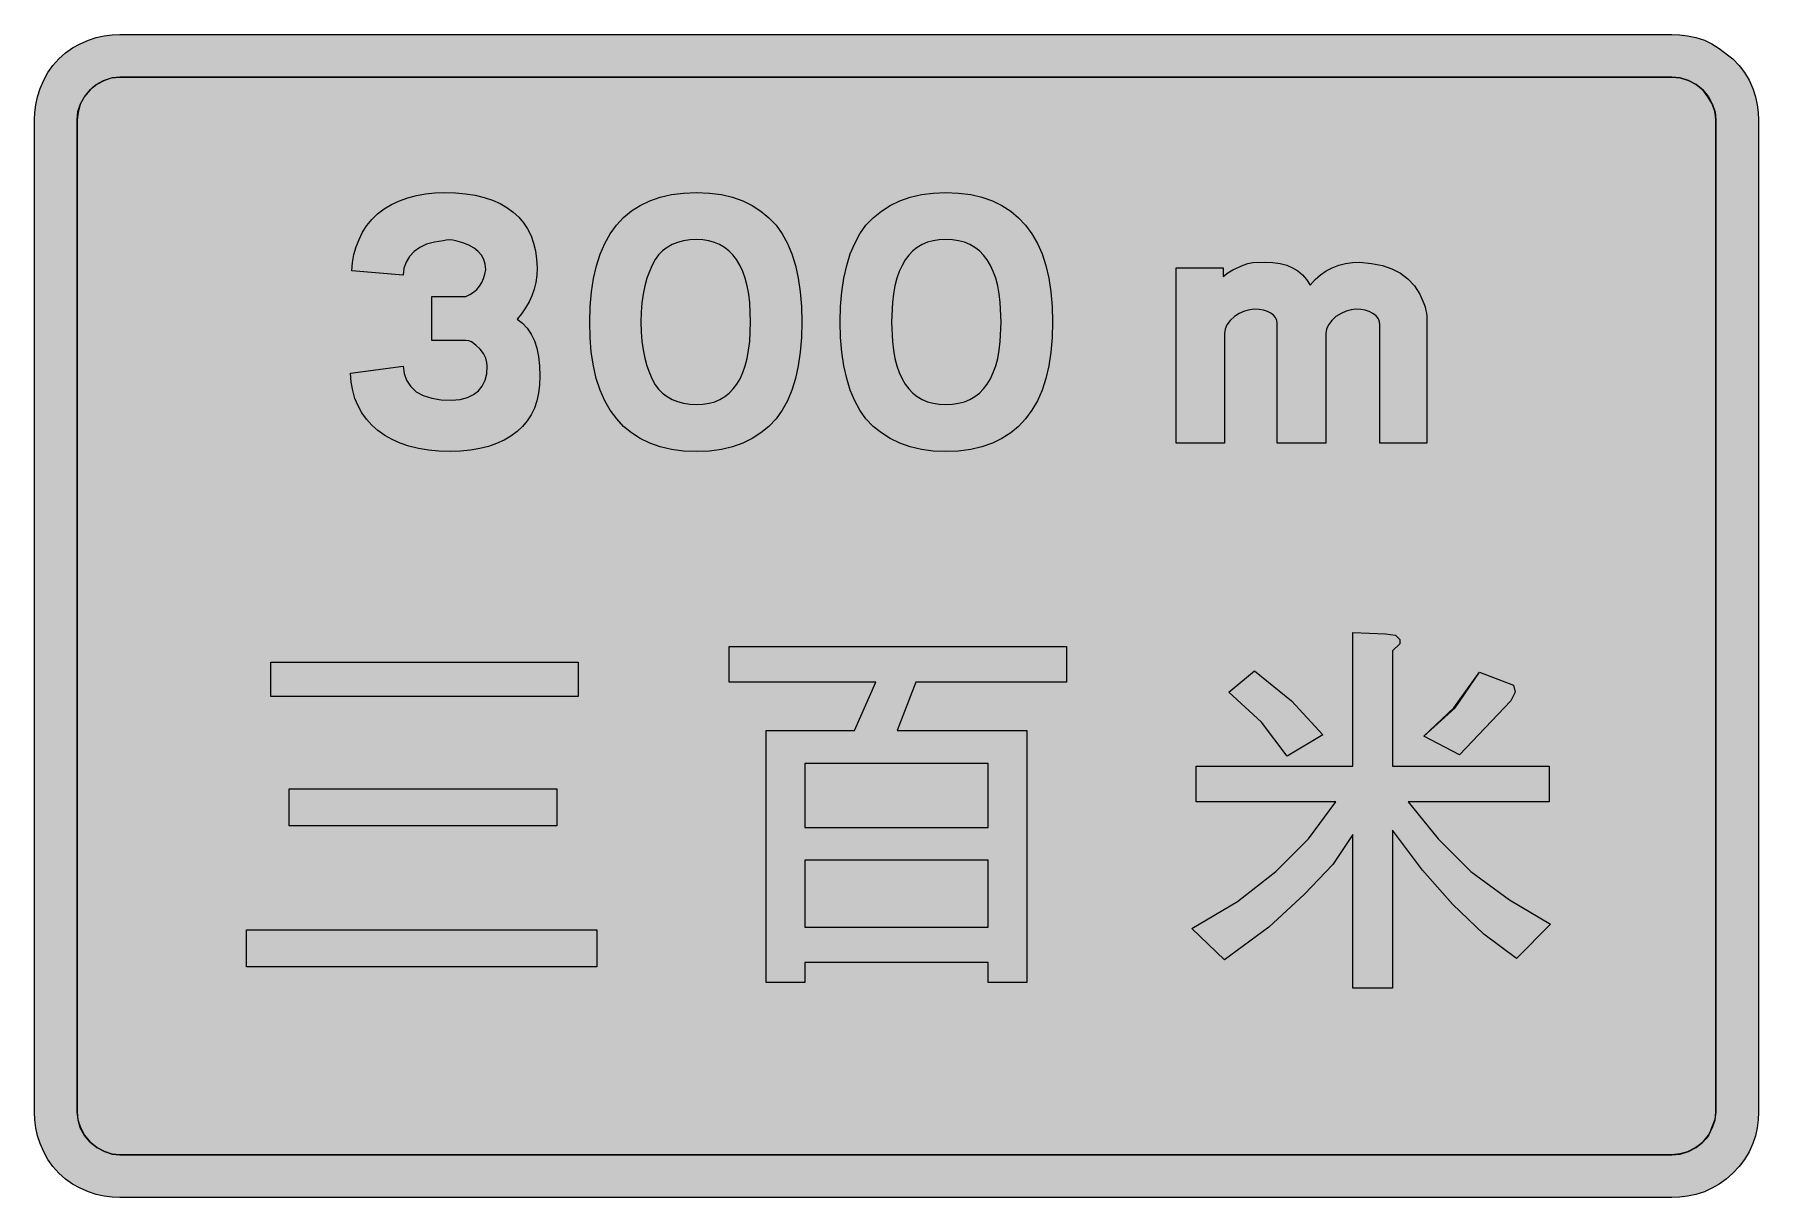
# Model space of a CAD drawing. Header units: metres. Extents: x 103 to 466, y 14 to 260.
import ezdxf

# ---------------------------------------------------------------- set-up
doc = ezdxf.new("R2010")
doc.units = ezdxf.units.M
doc.layers.add('FILL_BLACK_000000', color=7, linetype='Continuous', true_color=0x000000)
doc.layers.add('FILL_WHITE_FFFFFF', color=7, linetype='Continuous', true_color=0xffffff)

msp = doc.modelspace()

# ---------------------------------------------------------------- hatches: boundary and pattern name
at = {"layer": 'FILL_BLACK_000000', "true_color": 0x000000}
h = msp.add_hatch(color=7, dxfattribs=at)
h.dxf.hatch_style = 1
h.paths.add_polyline_path([(450.91, 259.24), (452.67, 258.87), (454.47, 258.3), (456.04, 257.52), (457.58, 256.57), (460.47, 254.4), (461.76, 252.99), (462.91, 251.47), (463.89, 249.84), (464.67, 248.1), (465.24, 246.35), (465.61, 244.69), (465.81, 243.08), (465.87, 241.5), (465.87, 32.4), (465.81, 30.78), (465.61, 29.1), (465.24, 27.42), (464.67, 25.8), (463.89, 24.06), (462.91, 22.42), (461.76, 20.91), (460.47, 19.5), (459.07, 18.26), (457.58, 17.21), (456.04, 16.34), (454.47, 15.6), (452.67, 15.03), (450.91, 14.66), (449.2, 14.46), (447.57, 14.4), (120.57, 14.4), (118.95, 14.46), (117.27, 14.66), (115.59, 15.03), (113.97, 15.6), (112.23, 16.34), (110.6, 17.21), (109.08, 18.26), (107.67, 19.5), (106.43, 20.91), (105.38, 22.42), (104.51, 24.06), (103.77, 25.8), (103.2, 27.42), (102.83, 29.1), (102.63, 30.78), (102.57, 32.4), (102.57, 241.5), (102.63, 243.08), (102.83, 244.69), (103.2, 246.35), (103.77, 248.1), (104.51, 249.84), (105.38, 251.47), (106.43, 252.99), (107.67, 254.4), (109.08, 255.64), (110.6, 256.69), (112.23, 257.56), (113.97, 258.3), (115.59, 258.87), (117.27, 259.24), (118.95, 259.44), (120.57, 259.5), (447.57, 259.5), (449.2, 259.44), (450.91, 259.24)])
h.paths.add_polyline_path([(118.95, 250.33), (117.31, 249.82), (115.72, 248.98), (114.27, 247.8), (113.11, 246.41), (112.17, 244.8), (111.76, 243.04), (111.57, 241.5), (111.57, 32.4), (111.74, 30.78), (112.25, 29.14), (113.09, 27.55), (114.27, 26.1), (115.72, 24.92), (117.31, 24.07), (118.95, 23.57), (120.57, 23.4), (447.57, 23.4), (449.36, 23.57), (451.1, 24.07), (452.72, 24.92), (454.17, 26.1), (455.35, 27.55), (456.2, 29.14), (456.7, 30.78), (456.87, 32.4), (456.87, 241.5), (456.82, 242.39), (456.66, 243.24), (456.08, 244.87), (455.22, 246.39), (454.17, 247.8), (452.72, 248.98), (451.1, 249.82), (449.36, 250.33), (447.57, 250.5), (120.57, 250.5), (118.95, 250.33)], flags=16)
h = msp.add_hatch(color=7, dxfattribs=at)
h.dxf.hatch_style = 1
h.paths.add_polyline_path([(187.81, 171.67), (185.58, 171.89), (183.47, 172.25), (181.49, 172.74), (179.64, 173.37), (177.94, 174.13), (176.37, 175.02), (174.95, 176.02), (173.67, 177.15), (172.55, 178.4), (171.58, 179.75), (170.76, 181.22), (170.11, 182.79), (169.63, 184.46), (169.31, 186.23), (169.17, 188.1), (180.27, 189.6), (180.44, 188.08), (180.95, 186.67), (181.79, 185.38), (182.97, 184.2), (184.48, 183.41), (186.27, 182.85), (188.29, 182.51), (190.47, 182.4), (192.26, 182.61), (193.79, 183.02), (195.08, 183.62), (196.13, 184.42), (196.94, 185.42), (197.52, 186.62), (197.86, 188.01), (197.97, 189.6), (197.9, 190.37), (197.67, 191.29), (197.21, 192.26), (196.47, 193.2), (195.57, 194.06), (194.67, 194.7), (194.07, 194.96), (193.47, 195), (186.27, 195), (186.27, 204.3), (193.47, 204.3), (194.33, 204.69), (195.1, 205.19), (195.77, 205.79), (196.36, 206.47), (196.84, 207.25), (197.22, 208.1), (197.5, 209.02), (197.67, 210), (197.57, 211.08), (197.28, 212.08), (196.78, 212.98), (196.1, 213.79), (195.21, 214.5), (194.13, 215.1), (192.85, 215.61), (191.37, 216), (190.7, 216.17), (190.02, 216.22), (189.34, 216.17), (188.67, 216), (186.84, 215.76), (185.21, 215.3), (183.77, 214.62), (182.56, 213.75), (181.58, 212.71), (180.87, 211.53), (180.42, 210.22), (180.27, 208.8), (169.47, 209.7), (169.58, 211.45), (169.88, 213.11), (170.36, 214.72), (170.97, 216.3), (171.71, 217.82), (172.58, 219.22), (173.63, 220.52), (174.87, 221.7), (176.29, 222.75), (177.83, 223.67), (179.49, 224.44), (181.25, 225.07), (183.08, 225.57), (185, 225.92), (186.96, 226.13), (188.97, 226.2), (191.27, 226.13), (193.43, 225.94), (195.45, 225.61), (197.33, 225.15), (199.08, 224.57), (200.68, 223.86), (202.13, 223.03), (203.45, 222.07), (204.61, 221), (205.62, 219.81), (206.49, 218.51), (207.2, 217.09), (207.75, 215.55), (208.15, 213.91), (208.39, 212.16), (208.47, 210.3), (208.4, 208.75), (208.19, 207.26), (207.85, 205.83), (207.38, 204.45), (206.79, 203.13), (206.07, 201.86), (205.23, 200.65), (204.27, 199.5), (205.42, 198.63), (206.41, 197.58), (207.24, 196.36), (207.91, 194.96), (208.42, 193.38), (208.78, 191.61), (209, 189.65), (209.07, 187.5), (209, 185.64), (208.78, 183.9), (208.42, 182.27), (207.91, 180.75), (207.24, 179.34), (206.41, 178.05), (205.42, 176.87), (204.27, 175.8), (202.96, 174.84), (201.52, 174), (199.94, 173.28), (198.23, 172.69), (196.4, 172.22), (194.44, 171.88), (192.36, 171.67), (190.17, 171.6), (187.81, 171.67)])
h = msp.add_hatch(color=7, dxfattribs=at)
h.dxf.hatch_style = 1
h.paths.add_polyline_path([(263.93, 192.55), (263.51, 189.68), (262.92, 187.01), (262.16, 184.56), (261.23, 182.32), (260.14, 180.3), (258.87, 178.5), (257.34, 176.91), (255.65, 175.52), (253.82, 174.34), (251.82, 173.36), (249.65, 172.6), (247.31, 172.05), (244.79, 171.71), (242.07, 171.6), (239.34, 171.71), (236.79, 172.05), (234.41, 172.6), (232.21, 173.36), (230.19, 174.34), (228.36, 175.52), (226.72, 176.91), (225.27, 178.5), (223.91, 180.3), (222.73, 182.32), (221.75, 184.56), (220.96, 187.01), (220.35, 189.68), (219.91, 192.55), (219.65, 195.62), (219.57, 198.9), (219.66, 202.17), (219.92, 205.24), (220.36, 208.1), (220.98, 210.76), (221.77, 213.21), (222.73, 215.45), (223.88, 217.48), (225.19, 219.3), (226.69, 220.91), (228.36, 222.31), (230.2, 223.49), (232.23, 224.47), (234.42, 225.22), (236.8, 225.77), (239.35, 226.09), (242.07, 226.2), (244.79, 226.09), (247.31, 225.75), (249.65, 225.2), (251.82, 224.44), (253.82, 223.46), (255.65, 222.28), (257.34, 220.89), (258.87, 219.3), (260.14, 217.5), (261.23, 215.48), (262.16, 213.24), (262.92, 210.79), (263.51, 208.12), (263.93, 205.25), (264.19, 202.18), (264.27, 198.9), (264.19, 195.62), (263.93, 192.55)])
h.paths.add_polyline_path([(253.07, 204.79), (252.76, 206.51), (252.34, 208.11), (251.82, 209.57), (251.2, 210.91), (250.47, 212.1), (249.74, 213.06), (248.9, 213.9), (247.97, 214.62), (246.95, 215.21), (245.84, 215.68), (244.65, 216.02), (243.39, 216.23), (242.07, 216.3), (240.65, 216.23), (239.32, 216.02), (238.08, 215.68), (236.93, 215.21), (235.89, 214.62), (234.94, 213.9), (234.1, 213.06), (233.37, 212.1), (232.72, 210.91), (232.14, 209.57), (231.63, 208.11), (231.2, 206.51), (230.84, 204.79), (230.59, 202.95), (230.43, 200.98), (230.37, 198.9), (230.43, 196.82), (230.59, 194.85), (230.84, 193.01), (231.2, 191.29), (231.63, 189.69), (232.14, 188.23), (232.72, 186.89), (233.37, 185.7), (234.1, 184.74), (234.94, 183.9), (235.89, 183.18), (236.93, 182.59), (238.08, 182.12), (239.32, 181.78), (240.65, 181.57), (242.07, 181.5), (243.43, 181.57), (244.71, 181.77), (245.91, 182.1), (247.02, 182.57), (248.04, 183.18), (248.97, 183.92), (249.82, 184.8), (250.58, 185.81), (251.26, 186.96), (251.84, 188.25), (252.34, 189.68), (252.74, 191.25), (253.06, 192.95), (253.29, 194.79), (253.47, 198.9), (253.3, 202.95), (253.07, 204.79)], flags=16)
h = msp.add_hatch(color=7, dxfattribs=at)
h.dxf.hatch_style = 1
h.paths.add_polyline_path([(316.73, 192.55), (316.29, 189.68), (315.68, 187.01), (314.89, 184.56), (313.91, 182.32), (312.73, 180.3), (311.37, 178.5), (309.92, 176.91), (308.28, 175.52), (306.45, 174.34), (304.43, 173.36), (302.23, 172.6), (299.85, 172.05), (297.3, 171.71), (294.57, 171.6), (291.94, 171.71), (289.46, 172.05), (287.12, 172.6), (284.93, 173.36), (282.9, 174.34), (281.03, 175.52), (279.32, 176.91), (277.77, 178.5), (276.5, 180.3), (275.41, 182.32), (274.48, 184.56), (273.72, 187.01), (273.13, 189.68), (272.71, 192.55), (272.45, 195.62), (272.37, 198.9), (272.45, 202.18), (272.71, 205.25), (273.13, 208.12), (273.72, 210.79), (274.48, 213.24), (275.41, 215.48), (276.5, 217.5), (277.77, 219.3), (279.32, 220.89), (281.03, 222.28), (282.9, 223.46), (284.93, 224.44), (287.12, 225.2), (289.46, 225.75), (291.94, 226.09), (294.57, 226.2), (297.3, 226.09), (299.85, 225.75), (302.23, 225.2), (304.43, 224.44), (306.45, 223.46), (308.28, 222.28), (309.92, 220.89), (311.37, 219.3), (312.73, 217.5), (313.91, 215.48), (314.89, 213.24), (315.68, 210.79), (316.29, 208.12), (316.73, 205.25), (316.99, 202.18), (317.07, 198.9), (316.99, 195.62), (316.73, 192.55)])
h.paths.add_polyline_path([(305.86, 204.85), (305.54, 206.55), (305.13, 208.12), (304.62, 209.55), (304.03, 210.84), (303.35, 211.99), (302.57, 213), (301.7, 213.88), (300.74, 214.62), (299.69, 215.23), (298.55, 215.7), (297.31, 216.03), (295.99, 216.23), (294.57, 216.3), (293.21, 216.23), (291.93, 216.03), (290.73, 215.7), (289.62, 215.23), (288.6, 214.62), (287.67, 213.88), (286.82, 213), (286.06, 211.99), (285.38, 210.84), (284.8, 209.55), (284.3, 208.12), (283.9, 206.55), (283.58, 204.85), (283.35, 203.01), (283.17, 198.9), (283.35, 194.79), (283.58, 192.95), (283.9, 191.25), (284.3, 189.68), (284.8, 188.25), (285.38, 186.96), (286.06, 185.81), (286.82, 184.8), (287.67, 183.92), (288.6, 183.18), (289.62, 182.57), (290.73, 182.1), (291.93, 181.77), (293.21, 181.57), (294.57, 181.5), (295.99, 181.57), (297.31, 181.77), (298.55, 182.1), (299.69, 182.57), (300.74, 183.18), (301.7, 183.92), (302.57, 184.8), (303.35, 185.81), (304.03, 186.96), (304.62, 188.25), (305.13, 189.68), (305.54, 191.25), (305.86, 192.95), (306.09, 194.79), (306.27, 198.9), (306.09, 203.01), (305.86, 204.85)], flags=16)
h = msp.add_hatch(color=7, dxfattribs=at)
h.dxf.hatch_style = 1
h.paths.add_polyline_path([(380.02, 201.49), (378.98, 201.19), (377.89, 200.71), (376.77, 200.1), (375.94, 199.2), (375.27, 198.3), (374.83, 197.4), (374.67, 196.5), (374.67, 196.2), (374.67, 173.4), (364.47, 173.4), (364.47, 198.3), (364.47, 198.6), (364.37, 199.25), (364.1, 199.83), (363.66, 200.34), (363.08, 200.77), (362.38, 201.13), (361.56, 201.38), (360.65, 201.54), (359.67, 201.6), (358.68, 201.49), (357.57, 201.19), (356.46, 200.71), (355.47, 200.1), (354.51, 199.2), (353.86, 198.3), (353.49, 197.4), (353.37, 196.5), (353.37, 196.2), (353.37, 173.4), (343.17, 173.4), (343.17, 210.3), (353.07, 210.3), (353.07, 208.5), (354.02, 209.3), (355.06, 209.92), (357.27, 210.9), (358.23, 211.25), (359.3, 211.42), (361.77, 211.5), (363.49, 211.43), (365.04, 211.21), (366.44, 210.85), (367.7, 210.34), (368.81, 209.67), (369.79, 208.84), (370.64, 207.85), (371.37, 206.7), (372.42, 207.85), (373.56, 208.84), (374.77, 209.67), (376.06, 210.34), (377.41, 210.85), (378.84, 211.21), (380.32, 211.43), (381.87, 211.5), (384.35, 211.27), (386.6, 210.82), (388.62, 210.12), (390.42, 209.17), (392, 207.98), (393.35, 206.52), (394.47, 204.8), (395.37, 202.8), (395.63, 202.09), (395.67, 201.6), (395.93, 200.74), (395.97, 200.1), (395.97, 199.8), (395.97, 173.4), (386.07, 173.4), (386.07, 198.3), (386, 198.97), (385.77, 199.61), (385.31, 200.2), (384.57, 200.7), (383.84, 201.09), (383, 201.37), (382.04, 201.54), (380.97, 201.6), (380.02, 201.49)])
h = msp.add_hatch(color=7, dxfattribs=at)
h.dxf.hatch_style = 1
h.paths.add_polyline_path([(347.37, 105.3), (380.37, 105.3), (380.37, 133.5), (387.27, 133.2), (389.37, 132.9), (390.27, 132), (390.27, 131.1), (388.77, 129.6), (388.77, 105.3), (421.77, 105.3), (421.77, 97.8), (392.07, 97.8), (398.37, 90), (405.27, 83.1), (413.37, 77.1), (422.07, 72), (414.87, 64.8), (407.97, 69.9), (401.37, 76.2), (395.07, 83.4), (388.77, 91.8), (388.77, 58.5), (380.37, 58.5), (380.37, 90.9), (376.17, 84.6), (370.17, 78.3), (362.67, 71.4), (353.37, 64.5), (346.47, 71.1), (356.07, 76.8), (364.17, 83.1), (371.07, 90), (376.77, 97.8), (347.37, 97.8), (347.37, 105.3)])
h = msp.add_hatch(color=7, dxfattribs=at)
h.dxf.hatch_style = 1
h.paths.add_polyline_path([(217.17, 127.2), (217.17, 120), (152.37, 120), (152.37, 127.2), (217.17, 127.2)])
h = msp.add_hatch(color=7, dxfattribs=at)
h.dxf.hatch_style = 1
h.paths.add_polyline_path([(320.07, 123), (288.27, 123), (284.37, 112.8), (311.67, 112.8), (311.67, 59.7), (303.57, 59.7), (303.57, 63.9), (264.87, 63.9), (264.87, 59.7), (256.77, 59.7), (256.77, 112.8), (275.37, 112.8), (279.87, 123), (248.97, 123), (248.97, 130.5), (320.07, 130.5), (320.07, 123)])
h.paths.add_polyline_path([(264.87, 105.9), (264.87, 92.4), (303.57, 92.4), (303.57, 105.9), (264.87, 105.9)], flags=16)
h.paths.add_polyline_path([(303.57, 85.5), (264.87, 85.5), (264.87, 71.4), (303.57, 71.4), (303.57, 85.5)], flags=16)
h = msp.add_hatch(color=7, dxfattribs=at)
h.dxf.hatch_style = 1
h.paths.add_polyline_path([(367.47, 119.1), (374.07, 111.9), (366.57, 107.4), (361.17, 114.6), (354.27, 120.9), (359.67, 125.4), (367.47, 119.1)])
h = msp.add_hatch(color=7, dxfattribs=at)
h.dxf.hatch_style = 1
h.paths.add_polyline_path([(401.67, 117.6), (407.07, 125.1), (414.27, 122.4), (414.57, 120.9), (413.67, 119.1), (402.87, 107.7), (395.37, 111.6), (401.67, 117.6)])
h = msp.add_hatch(color=7, dxfattribs=at)
h.dxf.hatch_style = 1
h.paths.add_polyline_path([(401.97, 117.6), (407.07, 125.1), (414.27, 122.4), (414.57, 120.9), (413.67, 119.1), (402.87, 107.7), (395.37, 111.6), (401.97, 117.6)])
h = msp.add_hatch(color=7, dxfattribs=at)
h.dxf.hatch_style = 1
h.paths.add_polyline_path([(212.67, 100.5), (212.67, 92.7), (156.27, 92.7), (156.27, 100.5), (212.67, 100.5)])
h = msp.add_hatch(color=7, dxfattribs=at)
h.dxf.hatch_style = 1
h.paths.add_polyline_path([(221.07, 70.8), (221.07, 63), (147.27, 63), (147.27, 70.8), (221.07, 70.8)])
at = {"layer": 'FILL_WHITE_FFFFFF', "true_color": 0xffffff}
h = msp.add_hatch(color=7, dxfattribs=at)
h.dxf.hatch_style = 1
h.paths.add_polyline_path([(447.57, 250.5), (449.36, 250.33), (451.1, 249.82), (452.72, 248.98), (454.17, 247.8), (455.35, 246.35), (456.2, 244.76), (456.7, 243.12), (456.87, 241.5), (456.87, 32.4), (456.65, 30.86), (455.97, 29.1), (455.69, 28.25), (455.3, 27.49), (454.79, 26.78), (454.17, 26.1), (453.44, 25.48), (452.63, 24.94), (450.87, 24), (449.33, 23.59), (447.57, 23.4), (120.57, 23.4), (118.95, 23.57), (117.31, 24.07), (115.72, 24.92), (114.27, 26.1), (113.11, 27.49), (112.17, 29.1), (111.76, 30.86), (111.57, 32.4), (111.57, 241.5), (111.74, 243.24), (112.25, 244.87), (113.09, 246.39), (114.27, 247.8), (114.87, 248.43), (115.55, 248.98), (117.08, 249.82), (118.78, 250.33), (120.57, 250.5), (447.57, 250.5)])

# ---------------------------------------------------------------- linework, layer by layer
at = {"layer": 'FILL_BLACK_000000', "lineweight": 0, "true_color": 0x000000}
for points in [[(450.91, 259.24), (452.67, 258.87), (454.47, 258.3), (456.04, 257.52), (457.58, 256.57), (460.47, 254.4), (461.76, 252.99), (462.91, 251.47), (463.89, 249.84), (464.67, 248.1), (465.24, 246.35), (465.61, 244.69), (465.81, 243.08), (465.87, 241.5), (465.87, 32.4), (465.81, 30.78), (465.61, 29.1), (465.24, 27.42), (464.67, 25.8), (463.89, 24.06), (462.91, 22.42), (461.76, 20.91), (460.47, 19.5), (459.07, 18.26), (457.58, 17.21), (456.04, 16.34), (454.47, 15.6), (452.67, 15.03), (450.91, 14.66), (449.2, 14.46), (447.57, 14.4), (120.57, 14.4), (118.95, 14.46), (117.27, 14.66), (115.59, 15.03), (113.97, 15.6), (112.23, 16.34), (110.6, 17.21), (109.08, 18.26), (107.67, 19.5), (106.43, 20.91), (105.38, 22.42), (104.51, 24.06), (103.77, 25.8), (103.2, 27.42), (102.83, 29.1), (102.63, 30.78), (102.57, 32.4), (102.57, 241.5), (102.63, 243.08), (102.83, 244.69), (103.2, 246.35), (103.77, 248.1), (104.51, 249.84), (105.38, 251.47), (106.43, 252.99), (107.67, 254.4), (109.08, 255.64), (110.6, 256.69), (112.23, 257.56), (113.97, 258.3), (115.59, 258.87), (117.27, 259.24), (118.95, 259.44), (120.57, 259.5), (447.57, 259.5), (449.2, 259.44)], [(118.95, 250.33), (117.31, 249.82), (115.72, 248.98), (114.27, 247.8), (113.11, 246.41), (112.17, 244.8), (111.76, 243.04), (111.57, 241.5), (111.57, 32.4), (111.74, 30.78), (112.25, 29.14), (113.09, 27.55), (114.27, 26.1), (115.72, 24.92), (117.31, 24.07), (118.95, 23.57), (120.57, 23.4), (447.57, 23.4), (449.36, 23.57), (451.1, 24.07), (452.72, 24.92), (454.17, 26.1), (455.35, 27.55), (456.2, 29.14), (456.7, 30.78), (456.87, 32.4), (456.87, 241.5), (456.82, 242.39), (456.66, 243.24), (456.08, 244.87), (455.22, 246.39), (454.17, 247.8), (452.72, 248.98), (451.1, 249.82), (449.36, 250.33), (447.57, 250.5), (120.57, 250.5)], [(187.81, 171.67), (185.58, 171.89), (183.47, 172.25), (181.49, 172.74), (179.64, 173.37), (177.94, 174.13), (176.37, 175.02), (174.95, 176.02), (173.67, 177.15), (172.55, 178.4), (171.58, 179.75), (170.76, 181.22), (170.11, 182.79), (169.63, 184.46), (169.31, 186.23), (169.17, 188.1), (180.27, 189.6), (180.44, 188.08), (180.95, 186.67), (181.79, 185.38), (182.97, 184.2), (184.48, 183.41), (186.27, 182.85), (188.29, 182.51), (190.47, 182.4), (192.26, 182.61), (193.79, 183.02), (195.08, 183.62), (196.13, 184.42), (196.94, 185.42), (197.52, 186.62), (197.86, 188.01), (197.97, 189.6), (197.9, 190.37), (197.67, 191.29), (197.21, 192.26), (196.47, 193.2), (195.57, 194.06), (194.67, 194.7), (194.07, 194.96), (193.47, 195), (186.27, 195), (186.27, 204.3), (193.47, 204.3), (194.33, 204.69), (195.1, 205.19), (195.77, 205.79), (196.36, 206.47), (196.84, 207.25), (197.22, 208.1), (197.5, 209.02), (197.67, 210), (197.57, 211.08), (197.28, 212.08), (196.78, 212.98), (196.1, 213.79), (195.21, 214.5), (194.13, 215.1), (192.85, 215.61), (191.37, 216), (190.7, 216.17), (190.02, 216.22), (189.34, 216.17), (188.67, 216), (186.84, 215.76), (185.21, 215.3), (183.77, 214.62), (182.56, 213.75), (181.58, 212.71), (180.87, 211.53), (180.42, 210.22), (180.27, 208.8), (169.47, 209.7), (169.58, 211.45), (169.88, 213.11), (170.36, 214.72), (170.97, 216.3), (171.71, 217.82), (172.58, 219.22), (173.63, 220.52), (174.87, 221.7), (176.29, 222.75), (177.83, 223.67), (179.49, 224.44), (181.25, 225.07), (183.08, 225.57), (185, 225.92), (186.96, 226.13), (188.97, 226.2), (191.27, 226.13), (193.43, 225.94), (195.45, 225.61), (197.33, 225.15), (199.08, 224.57), (200.68, 223.86), (202.13, 223.03), (203.45, 222.07), (204.61, 221), (205.62, 219.81), (206.49, 218.51), (207.2, 217.09), (207.75, 215.55), (208.15, 213.91), (208.39, 212.16), (208.47, 210.3), (208.4, 208.75), (208.19, 207.26), (207.85, 205.83), (207.38, 204.45), (206.79, 203.13), (206.07, 201.86), (205.23, 200.65), (204.27, 199.5), (205.42, 198.63), (206.41, 197.58), (207.24, 196.36), (207.91, 194.96), (208.42, 193.38), (208.78, 191.61), (209, 189.65), (209.07, 187.5), (209, 185.64), (208.78, 183.9), (208.42, 182.27), (207.91, 180.75), (207.24, 179.34), (206.41, 178.05), (205.42, 176.87), (204.27, 175.8), (202.96, 174.84), (201.52, 174), (199.94, 173.28), (198.23, 172.69), (196.4, 172.22), (194.44, 171.88), (192.36, 171.67), (190.17, 171.6)], [(263.93, 192.55), (263.51, 189.68), (262.92, 187.01), (262.16, 184.56), (261.23, 182.32), (260.14, 180.3), (258.87, 178.5), (257.34, 176.91), (255.65, 175.52), (253.82, 174.34), (251.82, 173.36), (249.65, 172.6), (247.31, 172.05), (244.79, 171.71), (242.07, 171.6), (239.34, 171.71), (236.79, 172.05), (234.41, 172.6), (232.21, 173.36), (230.19, 174.34), (228.36, 175.52), (226.72, 176.91), (225.27, 178.5), (223.91, 180.3), (222.73, 182.32), (221.75, 184.56), (220.96, 187.01), (220.35, 189.68), (219.91, 192.55), (219.65, 195.62), (219.57, 198.9), (219.66, 202.17), (219.92, 205.24), (220.36, 208.1), (220.98, 210.76), (221.77, 213.21), (222.73, 215.45), (223.88, 217.48), (225.19, 219.3), (226.69, 220.91), (228.36, 222.31), (230.2, 223.49), (232.23, 224.47), (234.42, 225.22), (236.8, 225.77), (239.35, 226.09), (242.07, 226.2), (244.79, 226.09), (247.31, 225.75), (249.65, 225.2), (251.82, 224.44), (253.82, 223.46), (255.65, 222.28), (257.34, 220.89), (258.87, 219.3), (260.14, 217.5), (261.23, 215.48), (262.16, 213.24), (262.92, 210.79), (263.51, 208.12), (263.93, 205.25), (264.19, 202.18), (264.27, 198.9), (264.19, 195.62)], [(316.73, 192.55), (316.29, 189.68), (315.68, 187.01), (314.89, 184.56), (313.91, 182.32), (312.73, 180.3), (311.37, 178.5), (309.92, 176.91), (308.28, 175.52), (306.45, 174.34), (304.43, 173.36), (302.23, 172.6), (299.85, 172.05), (297.3, 171.71), (294.57, 171.6), (291.94, 171.71), (289.46, 172.05), (287.12, 172.6), (284.93, 173.36), (282.9, 174.34), (281.03, 175.52), (279.32, 176.91), (277.77, 178.5), (276.5, 180.3), (275.41, 182.32), (274.48, 184.56), (273.72, 187.01), (273.13, 189.68), (272.71, 192.55), (272.45, 195.62), (272.37, 198.9), (272.45, 202.18), (272.71, 205.25), (273.13, 208.12), (273.72, 210.79), (274.48, 213.24), (275.41, 215.48), (276.5, 217.5), (277.77, 219.3), (279.32, 220.89), (281.03, 222.28), (282.9, 223.46), (284.93, 224.44), (287.12, 225.2), (289.46, 225.75), (291.94, 226.09), (294.57, 226.2), (297.3, 226.09), (299.85, 225.75), (302.23, 225.2), (304.43, 224.44), (306.45, 223.46), (308.28, 222.28), (309.92, 220.89), (311.37, 219.3), (312.73, 217.5), (313.91, 215.48), (314.89, 213.24), (315.68, 210.79), (316.29, 208.12), (316.73, 205.25), (316.99, 202.18), (317.07, 198.9), (316.99, 195.62)], [(253.07, 204.79), (252.76, 206.51), (252.34, 208.11), (251.82, 209.57), (251.2, 210.91), (250.47, 212.1), (249.74, 213.06), (248.9, 213.9), (247.97, 214.62), (246.95, 215.21), (245.84, 215.68), (244.65, 216.02), (243.39, 216.23), (242.07, 216.3), (240.65, 216.23), (239.32, 216.02), (238.08, 215.68), (236.93, 215.21), (235.89, 214.62), (234.94, 213.9), (234.1, 213.06), (233.37, 212.1), (232.72, 210.91), (232.14, 209.57), (231.63, 208.11), (231.2, 206.51), (230.84, 204.79), (230.59, 202.95), (230.43, 200.98), (230.37, 198.9), (230.43, 196.82), (230.59, 194.85), (230.84, 193.01), (231.2, 191.29), (231.63, 189.69), (232.14, 188.23), (232.72, 186.89), (233.37, 185.7), (234.1, 184.74), (234.94, 183.9), (235.89, 183.18), (236.93, 182.59), (238.08, 182.12), (239.32, 181.78), (240.65, 181.57), (242.07, 181.5), (243.43, 181.57), (244.71, 181.77), (245.91, 182.1), (247.02, 182.57), (248.04, 183.18), (248.97, 183.92), (249.82, 184.8), (250.58, 185.81), (251.26, 186.96), (251.84, 188.25), (252.34, 189.68), (252.74, 191.25), (253.06, 192.95), (253.29, 194.79), (253.47, 198.9), (253.3, 202.95)], [(305.86, 204.85), (305.54, 206.55), (305.13, 208.12), (304.62, 209.55), (304.03, 210.84), (303.35, 211.99), (302.57, 213), (301.7, 213.88), (300.74, 214.62), (299.69, 215.23), (298.55, 215.7), (297.31, 216.03), (295.99, 216.23), (294.57, 216.3), (293.21, 216.23), (291.93, 216.03), (290.73, 215.7), (289.62, 215.23), (288.6, 214.62), (287.67, 213.88), (286.82, 213), (286.06, 211.99), (285.38, 210.84), (284.8, 209.55), (284.3, 208.12), (283.9, 206.55), (283.58, 204.85), (283.35, 203.01), (283.17, 198.9), (283.35, 194.79), (283.58, 192.95), (283.9, 191.25), (284.3, 189.68), (284.8, 188.25), (285.38, 186.96), (286.06, 185.81), (286.82, 184.8), (287.67, 183.92), (288.6, 183.18), (289.62, 182.57), (290.73, 182.1), (291.93, 181.77), (293.21, 181.57), (294.57, 181.5), (295.99, 181.57), (297.31, 181.77), (298.55, 182.1), (299.69, 182.57), (300.74, 183.18), (301.7, 183.92), (302.57, 184.8), (303.35, 185.81), (304.03, 186.96), (304.62, 188.25), (305.13, 189.68), (305.54, 191.25), (305.86, 192.95), (306.09, 194.79), (306.27, 198.9), (306.09, 203.01)], [(380.02, 201.49), (378.98, 201.19), (377.89, 200.71), (376.77, 200.1), (375.94, 199.2), (375.27, 198.3), (374.83, 197.4), (374.67, 196.5), (374.67, 196.2), (374.67, 173.4), (364.47, 173.4), (364.47, 198.3), (364.47, 198.6), (364.37, 199.25), (364.1, 199.83), (363.66, 200.34), (363.08, 200.77), (362.38, 201.13), (361.56, 201.38), (360.65, 201.54), (359.67, 201.6), (358.68, 201.49), (357.57, 201.19), (356.46, 200.71), (355.47, 200.1), (354.51, 199.2), (353.86, 198.3), (353.49, 197.4), (353.37, 196.5), (353.37, 196.2), (353.37, 173.4), (343.17, 173.4), (343.17, 210.3), (353.07, 210.3), (353.07, 208.5), (354.02, 209.3), (355.06, 209.92), (357.27, 210.9), (358.23, 211.25), (359.3, 211.42), (361.77, 211.5), (363.49, 211.43), (365.04, 211.21), (366.44, 210.85), (367.7, 210.34), (368.81, 209.67), (369.79, 208.84), (370.64, 207.85), (371.37, 206.7), (372.42, 207.85), (373.56, 208.84), (374.77, 209.67), (376.06, 210.34), (377.41, 210.85), (378.84, 211.21), (380.32, 211.43), (381.87, 211.5), (384.35, 211.27), (386.6, 210.82), (388.62, 210.12), (390.42, 209.17), (392, 207.98), (393.35, 206.52), (394.47, 204.8), (395.37, 202.8), (395.63, 202.09), (395.67, 201.6), (395.93, 200.74), (395.97, 200.1), (395.97, 199.8), (395.97, 173.4), (386.07, 173.4), (386.07, 198.3), (386, 198.97), (385.77, 199.61), (385.31, 200.2), (384.57, 200.7), (383.84, 201.09), (383, 201.37), (382.04, 201.54), (380.97, 201.6)], [(347.37, 105.3), (380.37, 105.3), (380.37, 133.5), (387.27, 133.2), (389.37, 132.9), (390.27, 132), (390.27, 131.1), (388.77, 129.6), (388.77, 105.3), (421.77, 105.3), (421.77, 97.8), (392.07, 97.8), (398.37, 90), (405.27, 83.1), (413.37, 77.1), (422.07, 72), (414.87, 64.8), (407.97, 69.9), (401.37, 76.2), (395.07, 83.4), (388.77, 91.8), (388.77, 58.5), (380.37, 58.5), (380.37, 90.9), (376.17, 84.6), (370.17, 78.3), (362.67, 71.4), (353.37, 64.5), (346.47, 71.1), (356.07, 76.8), (364.17, 83.1), (371.07, 90), (376.77, 97.8), (347.37, 97.8)], [(217.17, 127.2), (217.17, 120), (152.37, 120), (152.37, 127.2)], [(320.07, 123), (288.27, 123), (284.37, 112.8), (311.67, 112.8), (311.67, 59.7), (303.57, 59.7), (303.57, 63.9), (264.87, 63.9), (264.87, 59.7), (256.77, 59.7), (256.77, 112.8), (275.37, 112.8), (279.87, 123), (248.97, 123), (248.97, 130.5), (320.07, 130.5)], [(367.47, 119.1), (374.07, 111.9), (366.57, 107.4), (361.17, 114.6), (354.27, 120.9), (359.67, 125.4)], [(401.67, 117.6), (407.07, 125.1), (414.27, 122.4), (414.57, 120.9), (413.67, 119.1), (402.87, 107.7), (395.37, 111.6)], [(401.97, 117.6), (407.07, 125.1), (414.27, 122.4), (414.57, 120.9), (413.67, 119.1), (402.87, 107.7), (395.37, 111.6)], [(264.87, 105.9), (264.87, 92.4), (303.57, 92.4), (303.57, 105.9)], [(212.67, 100.5), (212.67, 92.7), (156.27, 92.7), (156.27, 100.5)], [(303.57, 85.5), (264.87, 85.5), (264.87, 71.4), (303.57, 71.4)], [(221.07, 70.8), (221.07, 63), (147.27, 63), (147.27, 70.8)]]:
    msp.add_lwpolyline(points, close=True, dxfattribs=at)
at = {"layer": 'FILL_WHITE_FFFFFF', "lineweight": 0, "true_color": 0xffffff}
msp.add_lwpolyline([(447.57, 250.5), (449.36, 250.33), (451.1, 249.82), (452.72, 248.98), (454.17, 247.8), (455.35, 246.35), (456.2, 244.76), (456.7, 243.12), (456.87, 241.5), (456.87, 32.4), (456.65, 30.86), (455.97, 29.1), (455.69, 28.25), (455.3, 27.49), (454.79, 26.78), (454.17, 26.1), (453.44, 25.48), (452.63, 24.94), (450.87, 24), (449.33, 23.59), (447.57, 23.4), (120.57, 23.4), (118.95, 23.57), (117.31, 24.07), (115.72, 24.92), (114.27, 26.1), (113.11, 27.49), (112.17, 29.1), (111.76, 30.86), (111.57, 32.4), (111.57, 241.5), (111.74, 243.24), (112.25, 244.87), (113.09, 246.39), (114.27, 247.8), (114.87, 248.43), (115.55, 248.98), (117.08, 249.82), (118.78, 250.33), (120.57, 250.5)], close=True, dxfattribs=at)

doc.saveas('drawing.dxf')
